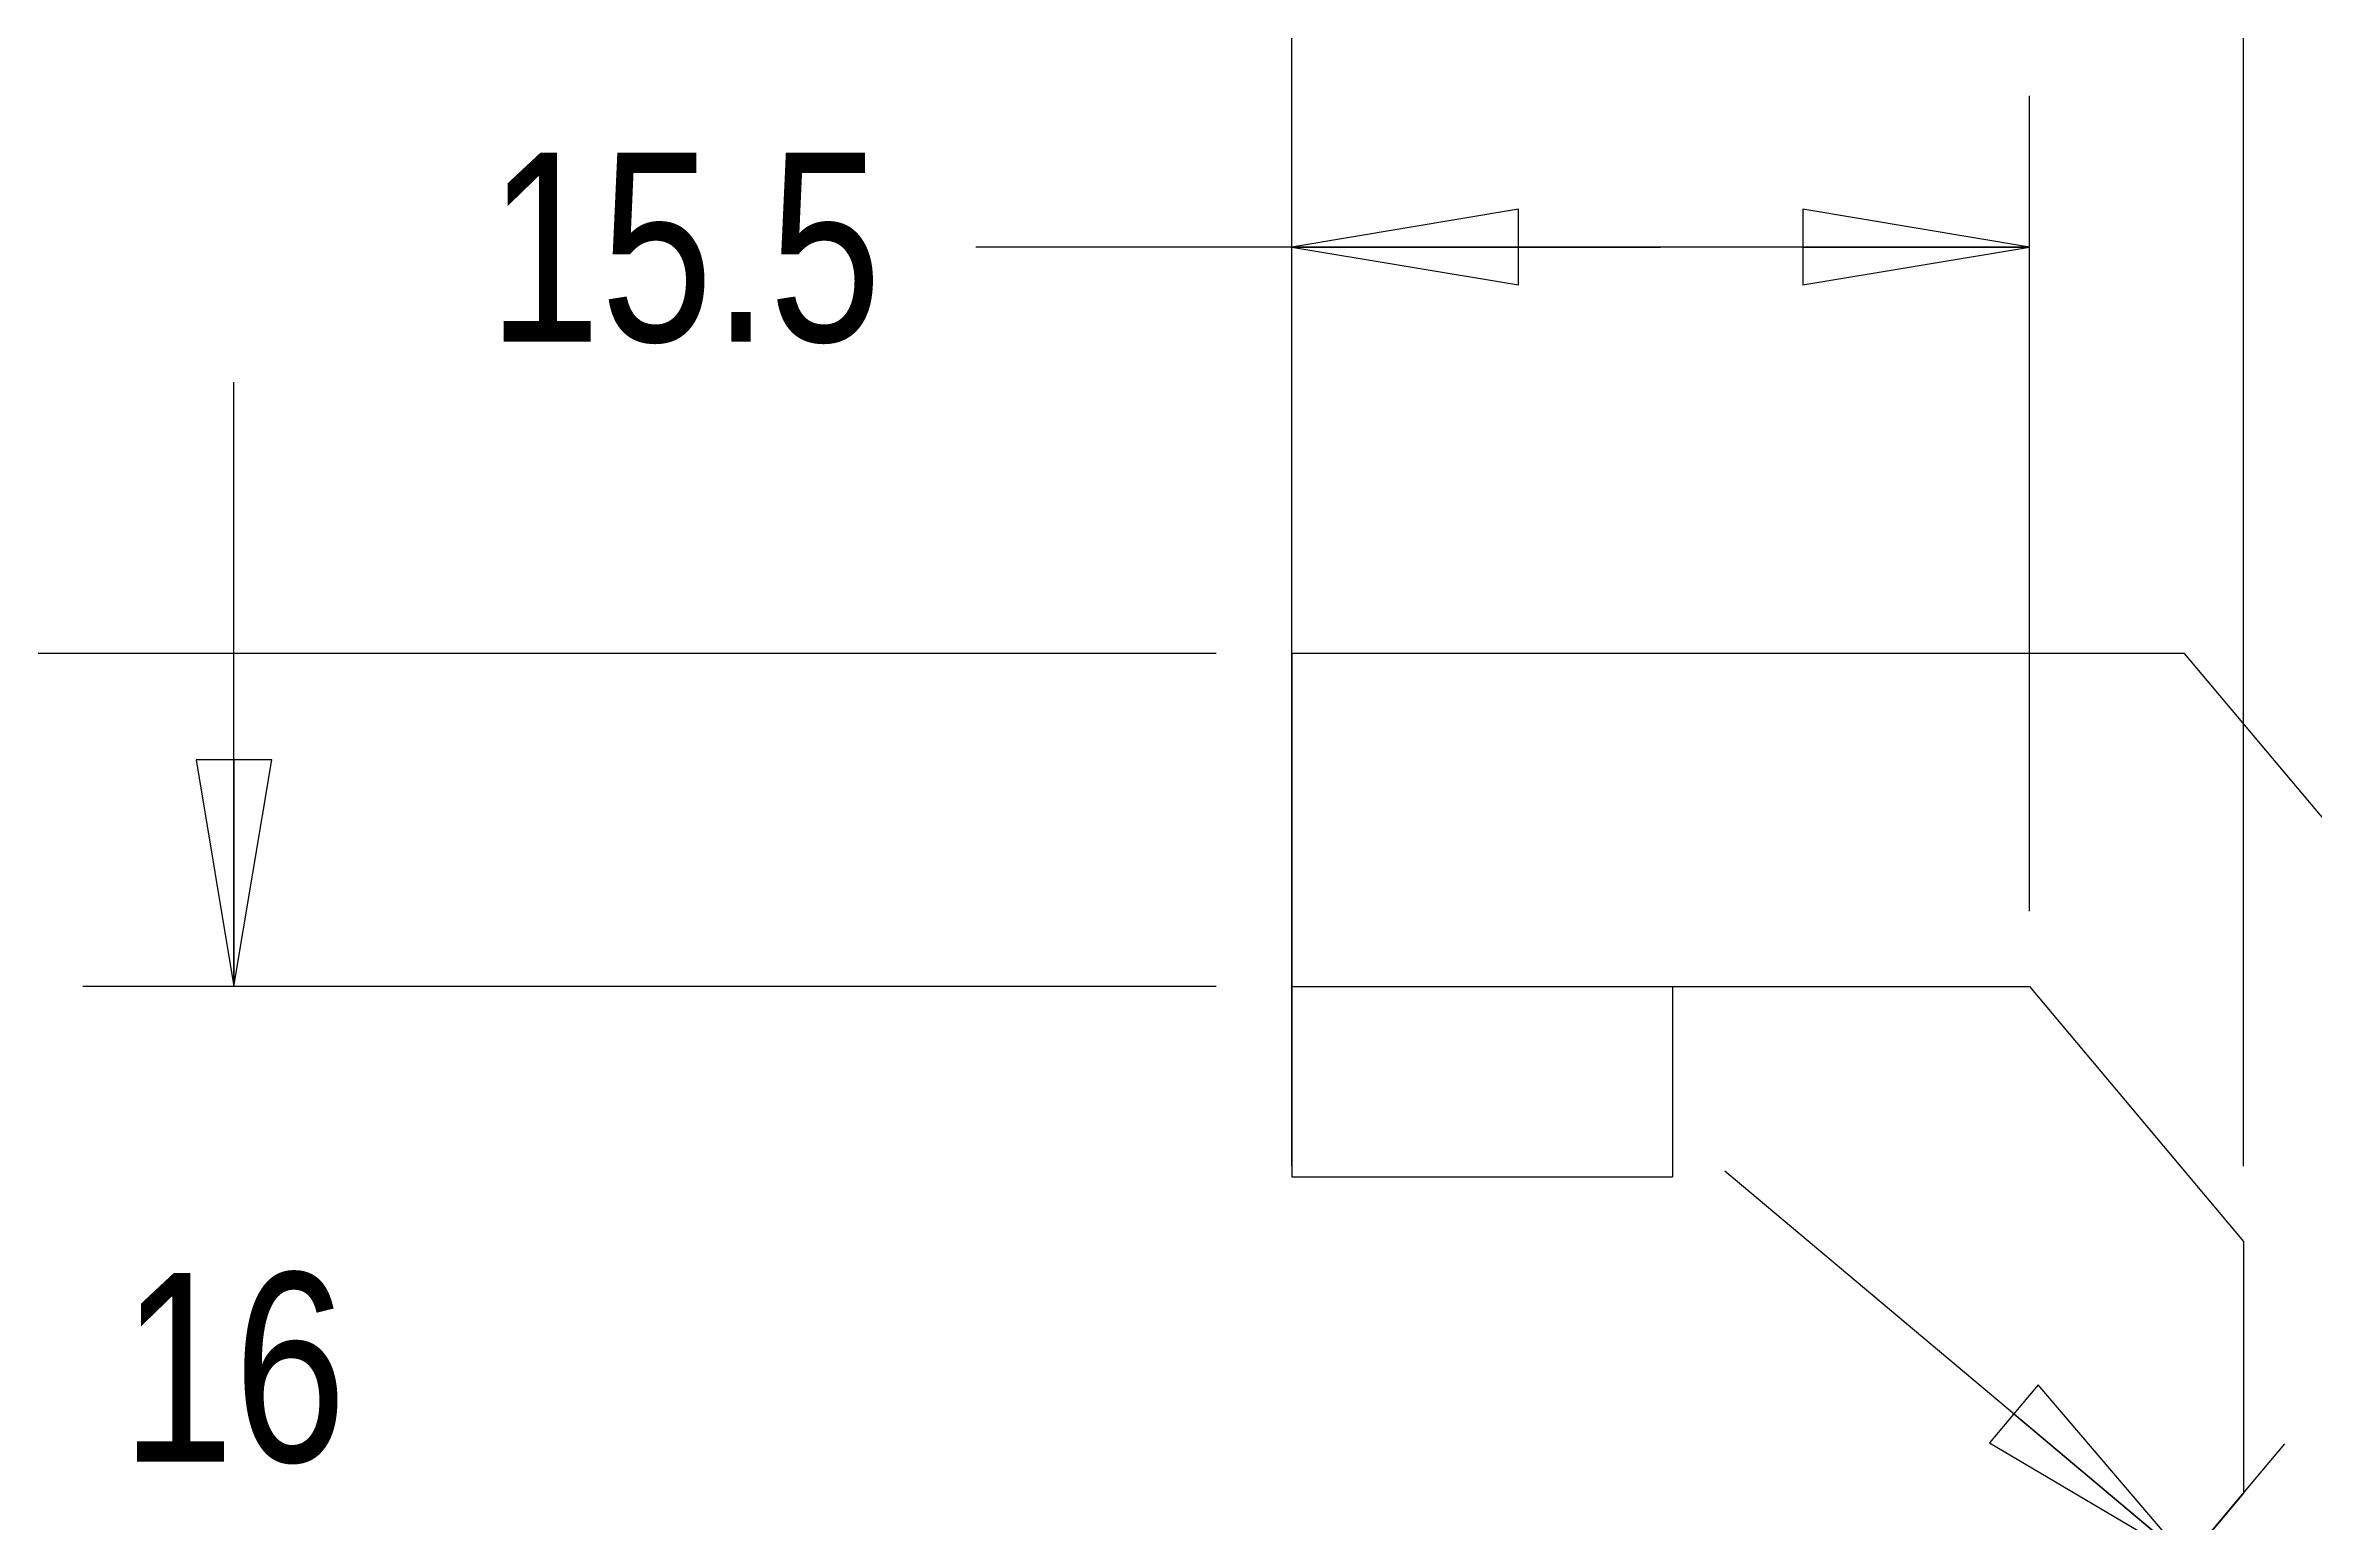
# Model space of a CAD drawing. Header units: millimetres. Extents: x 0 to 297, y 0 to 210.
# Drawn here: x 31.11 to 78.79, y 136.85 to 167.9 of the extents above; entities that cross this region are included whole.
import ezdxf

# ---------------------------------------------------------------- set-up
doc = ezdxf.new("R2010")
doc.units = ezdxf.units.MM
doc.header["$LTSCALE"] = 0.64311
doc.header["$MEASUREMENT"] = 0
doc.layers.get('0').update_dxf_attribs({"linetype": 'CONTINUOUS'})
doc.styles.get("Standard").update_dxf_attribs({"font": 'txt', "width": 0.8})
doc.dimstyles.new('DIMSTYLE_1', dxfattribs={"dimtxt": 0.15625, "dimasz": 0.1875, "dimexe": 0.125, "dimexo": 0.625, "dimgap": 0.078125, "dimtad": 1, "dimzin": 4, "dimtxsty": 'STANDARD', "dimblk": 'CLOSED', "dimblk1": 'CLOSED', "dimblk2": 'CLOSED', "dimcen": 2.5, "dimazin": 1, "dimtfac": 1, "dimtmove": 0, "dimatfit": 3, "dimldrblk": 'CLOSED', "dimtzin": 4})

# ---------------------------------------------------------------- blocks, each defined once
blk = doc.blocks.new('_CLOSED')
at = {"color": 0, "linetype": 'ByBlock'}
for p, q in [((0, 0), (-1, 0.167)), ((-1, 0.167), (-1, -0.167)), ((-1, -0.167), (0, 0)), ((-1, 0), (0, 0))]:
    blk.add_line(p, q, dxfattribs=at)
blk = doc.blocks.new('*D6')
at = {"color": 2, "linetype": 'Continuous', "transparency": 16777216}
for p, q in [((57.295, 144.347), (57.295, 177.093)), ((77.295, 144.347), (77.295, 177.093)), ((67.295, 173.918), (44.376, 173.918)), ((57.295, 173.918), (67.295, 173.918)), ((77.295, 173.918), (67.295, 173.918))]:
    blk.add_line(p, q, dxfattribs=at)
at = {"color": 2, "linetype": 'Continuous', "transparency": 16777216, "xscale": 4.762499999999999, "yscale": 4.762499999999999, "zscale": 4.762499999999999, "rotation": 180}
blk.add_blockref('_CLOSED', (57.295, 173.918), dxfattribs=at)
at = {"color": 2, "linetype": 'Continuous', "transparency": 16777216, "xscale": 4.762499999999999, "yscale": 4.762499999999999, "zscale": 4.762499999999999}
blk.add_blockref('_CLOSED', (77.295, 173.918), dxfattribs=at)
at = {"color": 2, "linetype": 'Continuous', "transparency": 16777216, "insert": (42.392, 175.902), "char_height": 3.9688, "width": 6.35, "attachment_point": 3, "line_spacing_factor": 0.9}
blk.add_mtext('20', dxfattribs=at)
blk = doc.blocks.new('*D7')
at = {"color": 2, "linetype": 'Continuous', "transparency": 16777216}
for p, q in [((76.119, 136.076), (66.394, 144.243)), ((73.816, 133.334), (78.161, 138.508)), ((77.079, 126.334), (83.522, 134.006)), ((81.48, 131.575), (92.564, 122.267)), ((92.564, 122.267), (87.276, 122.267))]:
    blk.add_line(p, q, dxfattribs=at)
at = {"color": 2, "linetype": 'Continuous', "transparency": 16777216, "xscale": 4.762499999999999, "yscale": 4.762499999999999, "zscale": 4.762499999999999}
for p, rotation in [((76.119, 136.076), -40.022737322099985), ((81.48, 131.575), 139.9772626779)]:
    blk.add_blockref('_CLOSED', p, dxfattribs=dict(at, rotation=rotation))
at = {"color": 2, "linetype": 'Continuous', "transparency": 16777216, "insert": (85.291, 124.251), "char_height": 3.969, "width": 3.175, "attachment_point": 3, "line_spacing_factor": 0.9}
blk.add_mtext('7', dxfattribs=at)
blk = doc.blocks.new('*D8')
at = {"color": 2, "linetype": 'Continuous', "transparency": 16777216}
for p, q in [((55.708, 155.118), (22.37, 155.118)), ((25.545, 155.118), (25.545, 144.087)), ((25.545, 125.118), (25.545, 136.149)), ((55.708, 125.118), (22.37, 125.118))]:
    blk.add_line(p, q, dxfattribs=at)
at = {"color": 2, "linetype": 'Continuous', "transparency": 16777216, "xscale": 4.762499999999999, "yscale": 4.762499999999999, "zscale": 4.762499999999999}
for p, rotation in [((25.545, 155.118), 90), ((25.545, 125.118), -90.00000000000001)]:
    blk.add_blockref('_CLOSED', p, dxfattribs=dict(at, rotation=rotation))
at = {"color": 2, "linetype": 'Continuous', "transparency": 16777216, "insert": (25.545, 142.102), "char_height": 3.9688, "width": 6.35, "attachment_point": 2, "line_spacing_factor": 0.9}
blk.add_mtext('30', dxfattribs=at)
blk = doc.blocks.new('*D9')
at = {"color": 2, "linetype": 'Continuous', "transparency": 16777216}
for p, q in [((35.07, 148.118), (35.07, 160.818)), ((55.708, 148.118), (31.895, 148.118)), ((55.708, 132.118), (31.895, 132.118)), ((35.07, 132.118), (35.07, 119.418))]:
    blk.add_line(p, q, dxfattribs=at)
at = {"color": 2, "linetype": 'Continuous', "transparency": 16777216, "xscale": 4.762499999999999, "yscale": 4.762499999999999, "zscale": 4.762499999999999}
for p, rotation in [((35.07, 148.118), -90.00000000000001), ((35.07, 132.118), 90)]:
    blk.add_blockref('_CLOSED', p, dxfattribs=dict(at, rotation=rotation))
at = {"color": 2, "linetype": 'Continuous', "transparency": 16777216, "insert": (35.07, 142.102), "char_height": 3.9688, "width": 6.35, "attachment_point": 2, "line_spacing_factor": 0.9}
blk.add_mtext('16', dxfattribs=at)
blk = doc.blocks.new('*D10')
at = {"color": 2, "linetype": 'Continuous', "transparency": 16777216}
for p, q in [((57.295, 149.705), (57.295, 166.833)), ((72.795, 149.705), (72.795, 166.833)), ((65.045, 163.658), (50.659, 163.658)), ((57.295, 163.658), (65.045, 163.658)), ((72.795, 163.658), (65.045, 163.658))]:
    blk.add_line(p, q, dxfattribs=at)
at = {"color": 2, "linetype": 'Continuous', "transparency": 16777216, "xscale": 4.762499999999999, "yscale": 4.762499999999999, "zscale": 4.762499999999999, "rotation": 180}
blk.add_blockref('_CLOSED', (57.295, 163.658), dxfattribs=at)
at = {"color": 2, "linetype": 'Continuous', "transparency": 16777216, "xscale": 4.762499999999999, "yscale": 4.762499999999999, "zscale": 4.762499999999999}
blk.add_blockref('_CLOSED', (72.795, 163.658), dxfattribs=at)
at = {"color": 2, "linetype": 'Continuous', "transparency": 16777216, "insert": (48.675, 165.642), "char_height": 3.9688, "width": 12.7, "attachment_point": 3, "line_spacing_factor": 0.9}
blk.add_mtext('15.5', dxfattribs=at)

msp = doc.modelspace()

# ---------------------------------------------------------------- linework, layer by layer
at = {"color": 7, "linetype": 'Continuous'}
for p, q in [((57.295, 155.118), (57.295, 144.118)), ((76.058, 155.118), (57.295, 155.118)), ((85.295, 144.118), (76.058, 155.118)), ((57.295, 148.118), (72.795, 148.118)), ((65.295, 148.118), (65.295, 144.118)), ((72.795, 148.118), (77.295, 142.759)), ((57.295, 144.118), (65.295, 144.118)), ((77.295, 142.759), (77.295, 137.476)), ((77.295, 137.476), (72.795, 132.118))]:
    msp.add_line(p, q, dxfattribs=at)

# ---------------------------------------------------------------- dimensions: what is measured, and where the dimension line sits
at = {"color": 2, "linetype": 'Continuous'}
for base, p1, p2, angle, picture, middle in [((57.295, 173.918), (77.295, 142.759), (57.295, 142.759), 180, '*D6', (39.217, 173.918)), ((57.295, 163.658), (72.795, 148.118), (57.295, 148.118), 180, '*D10', (42.821, 163.658)), ((35.07, 132.118), (57.295, 148.118), (57.295, 132.118), 270, '*D9', (35.467, 140.118)), ((25.545, 125.118), (57.295, 155.118), (57.295, 125.118), 270, '*D8', (25.545, 140.118)), ((81.48, 131.575), (72.795, 132.118), (76.058, 125.118), 319.9773, '*D7', (83.704, 122.267))]:
    dim = msp.add_linear_dim(base=base, p1=p1, p2=p2, angle=angle, dimstyle='DIMSTYLE_1', dxfattribs=at)
    dim.commit()
    dim.dimension.update_dxf_attribs({"geometry": picture, "text_midpoint": middle, "dimtype": 160})

doc.saveas('drawing.dxf')
